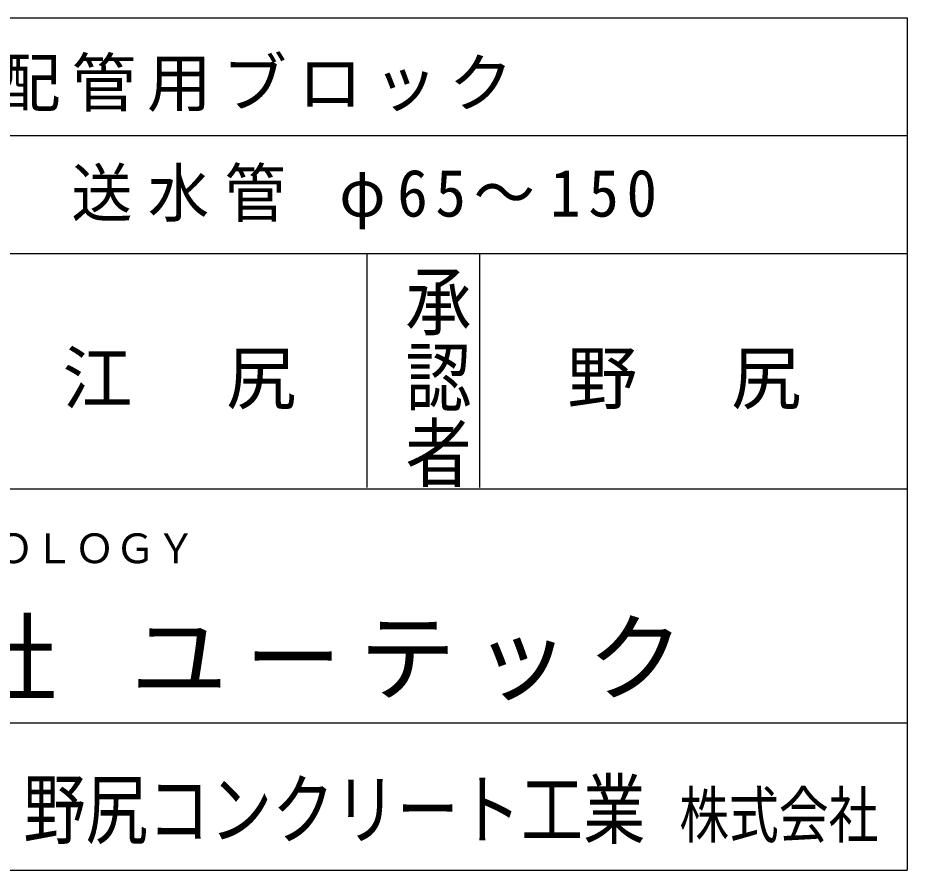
# Model space of a CAD drawing. Units: millimetres on the paper, enlarged 15 times, with parts at other scales. Extents: x -4937 to 2347, y -3080 to 1486.
# Drawn here: x -214 to 390, y -2306 to -1727 of the extents above; entities that cross this region are included whole.
import ezdxf
from ezdxf.enums import TextEntityAlignment as Align

# ---------------------------------------------------------------- set-up
doc = ezdxf.new("R2010")
doc.units = ezdxf.units.MM
doc.header["$LTSCALE"] = 15
doc.layers.add('0-0_枠', color=7, linetype='Continuous')
doc.styles.add('@ＭＳ ゴシック', font='')
doc.styles.add('ＭＳ ゴシック', font='')
doc.styles.get('@ＭＳ ゴシック').set_extended_font_data('@MS Gothic')
doc.styles.get('ＭＳ ゴシック').set_extended_font_data('MS Gothic')

msp = doc.modelspace()

# ---------------------------------------------------------------- linework, layer by layer
at = {"layer": '0-0_枠', "color": 5}
for p, q in [((-628.04, -1726.56), (389.72, -1726.56)), ((389.72, -1726.56), (389.72, -2305.51)), ((-628.04, -1886.56), (389.72, -1886.56)), ((22.63, -1886.56), (22.63, -2045.51)), ((99.15, -1886.56), (99.15, -2045.51)), ((-628.04, -2046.56), (389.72, -2046.56)), ((-628.04, -2205.51), (389.72, -2205.51)), ((-628.04, -2305.51), (389.72, -2305.51))]:
    msp.add_line(p, q, dxfattribs=at)
at = {"layer": '0-0_枠', "color": 4}
msp.add_line((-551.52, -1806.56), (389.72, -1806.56), dxfattribs=at)

# ---------------------------------------------------------------- texts
at = {"layer": '0-0_枠', "style": '@ＭＳ ゴシック', "width": 1.15}
msp.add_text('承認者', height=32.88, rotation=270, dxfattribs=at).set_placement((44.52, -1892.67), align=Align.BOTTOM_LEFT)
at = {"layer": '0-0_枠', "style": 'ＭＳ ゴシック'}
msp.add_text('ＳＮＯＷ\u3000ＴＥＣＮＯＬＯＧＹ', height=20.23, dxfattribs=at).set_placement((-479.5, -2103.06), align=Align.BOTTOM_LEFT)
at = {"layer": '0-0_枠', "style": 'ＭＳ ゴシック', "width": 0.8}
for s, height, p in [('野尻コンクリート工業', 38.71, (-210.51, -2295.18)), ('株式会社', 30.97, (234.93, -2292.77))]:
    msp.add_text(s, height=height, dxfattribs=at).set_placement(p, align=Align.BOTTOM_LEFT)
at = {"layer": '0-0_枠', "attachment_point": 7, "style": 'ＭＳ ゴシック'}
for s, insert, char_height in [('\\T1.17;ＳＴ縦ダブル配管用ブロック', (-536.37, -1790.45), 32.1), ('\\T1.25;\\W0.95;散水管\\~φ65\\~\\~\\~送水管\\~φ65～150', (-528.93, -1870.34), 32.1), ('\\T1.17;江\u3000尻', (-184.04, -1992.47), 34.84), ('\\T1.17;野\u3000尻', (158.92, -1992.47), 34.84), ('\\T1.18;株式会社\\~ユーテック', (-486.17, -2190.71), 48.15)]:
    msp.add_mtext(s, dxfattribs=dict(at, insert=insert, char_height=char_height))

doc.saveas('drawing.dxf')
